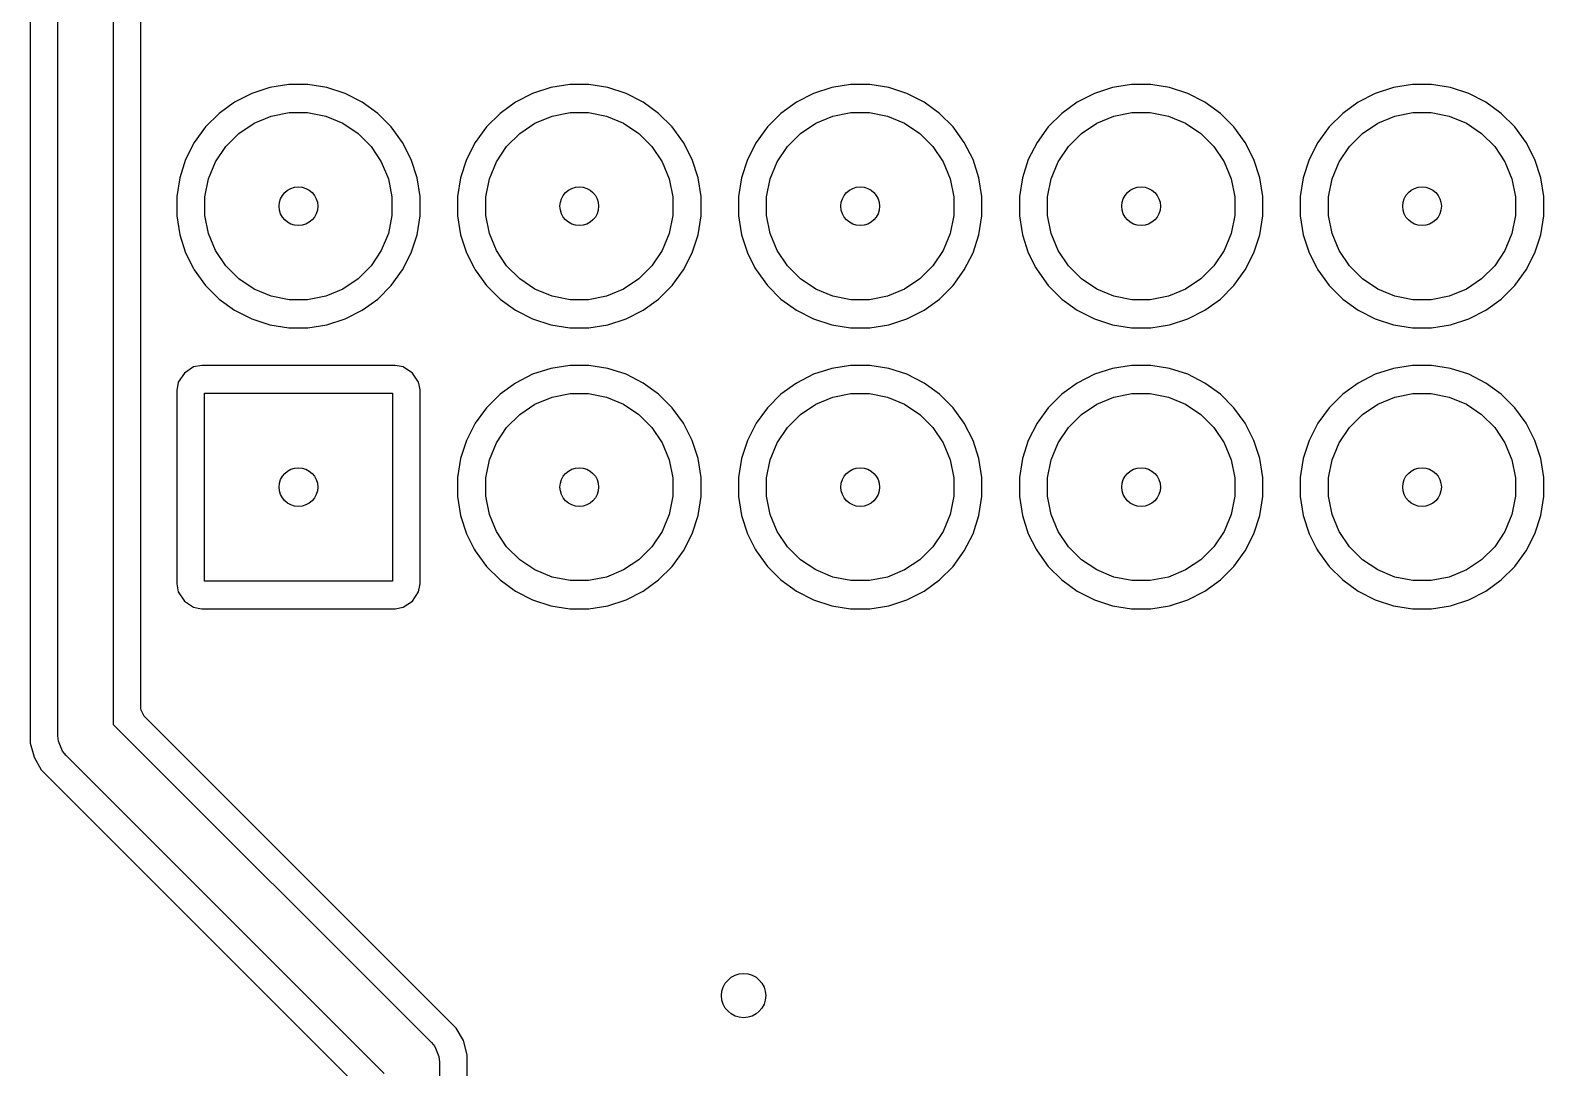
# Model space of a CAD drawing. Extents: x 0 to 130, y -140 to 0.
# Drawn here: x 11.05 to 24.73, y -130.65 to -121.27 of the extents above; entities that cross this region are included whole.
import ezdxf

# ---------------------------------------------------------------- set-up
doc = ezdxf.new("R2010")
doc.units = 0
doc.layers.add('BLACK', color=7, linetype='CONTINUOUS')

msp = doc.modelspace()

# ---------------------------------------------------------------- linework, layer by layer
at = {"layer": 'BLACK', "linetype": 'CONTINUOUS'}
for p, q in [((11.0495, -120.634108), (11.0495, -127.584108)), ((11.3, -127.65), (11.3, -120.7)), ((11.8, -120.803553), (11.8, -127.546446)), ((12.0505, -122.774385), (12.0505, -120.948322)), ((13.216293, -121.787598), (13.051561, -121.841123)), ((13.216297, -121.787597), (13.216293, -121.787598)), ((13.387386, -121.7605), (13.216297, -121.787597)), ((13.387389, -121.7605), (13.387386, -121.7605)), ((13.560611, -121.7605), (13.387389, -121.7605)), ((13.560614, -121.7605), (13.560611, -121.7605)), ((13.731702, -121.787597), (13.560614, -121.7605)), ((13.731706, -121.787598), (13.731702, -121.787597)), ((13.896438, -121.841123), (13.731706, -121.787598)), ((15.756293, -121.787598), (15.591561, -121.841123)), ((15.756297, -121.787597), (15.756293, -121.787598)), ((15.927386, -121.7605), (15.756297, -121.787597)), ((15.927389, -121.7605), (15.927386, -121.7605)), ((16.100611, -121.7605), (15.927389, -121.7605)), ((16.100614, -121.7605), (16.100611, -121.7605)), ((16.271702, -121.787597), (16.100614, -121.7605)), ((16.271706, -121.787598), (16.271702, -121.787597)), ((16.436438, -121.841123), (16.271706, -121.787598)), ((18.296293, -121.787598), (18.131561, -121.841123)), ((18.296297, -121.787597), (18.296293, -121.787598)), ((18.467386, -121.7605), (18.296297, -121.787597)), ((18.467389, -121.7605), (18.467386, -121.7605)), ((18.640611, -121.7605), (18.467389, -121.7605)), ((18.640614, -121.7605), (18.640611, -121.7605)), ((18.811702, -121.787597), (18.640614, -121.7605)), ((18.811706, -121.787598), (18.811702, -121.787597)), ((18.976438, -121.841123), (18.811706, -121.787598)), ((20.836293, -121.787598), (20.671561, -121.841123)), ((20.836297, -121.787597), (20.836293, -121.787598)), ((21.007386, -121.7605), (20.836297, -121.787597)), ((21.007389, -121.7605), (21.007386, -121.7605)), ((21.180611, -121.7605), (21.007389, -121.7605)), ((21.180614, -121.7605), (21.180611, -121.7605)), ((21.351702, -121.787597), (21.180614, -121.7605)), ((21.351706, -121.787598), (21.351702, -121.787597)), ((21.516438, -121.841123), (21.351706, -121.787598)), ((23.376293, -121.787598), (23.211561, -121.841123)), ((23.376297, -121.787597), (23.376293, -121.787598)), ((23.547386, -121.7605), (23.376297, -121.787597)), ((23.547389, -121.7605), (23.547386, -121.7605)), ((23.720611, -121.7605), (23.547389, -121.7605)), ((23.720614, -121.7605), (23.720611, -121.7605)), ((23.891702, -121.787597), (23.720614, -121.7605)), ((23.891706, -121.787598), (23.891702, -121.787597)), ((24.056438, -121.841123), (23.891706, -121.787598)), ((12.897214, -121.919766), (12.757073, -122.021585)), ((13.051558, -121.841125), (12.897214, -121.919766)), ((13.051561, -121.841123), (13.051558, -121.841125)), ((13.896441, -121.841125), (13.896438, -121.841123)), ((14.050785, -121.919766), (13.896441, -121.841125)), ((14.050787, -121.919767), (14.050785, -121.919766)), ((14.050788, -121.919768), (14.050787, -121.919767)), ((14.190928, -122.021586), (14.050788, -121.919768)), ((15.437214, -121.919766), (15.297073, -122.021585)), ((15.591558, -121.841125), (15.437214, -121.919766)), ((15.591561, -121.841123), (15.591558, -121.841125)), ((16.436441, -121.841125), (16.436438, -121.841123)), ((16.590785, -121.919766), (16.436441, -121.841125)), ((16.590787, -121.919767), (16.590785, -121.919766)), ((16.590788, -121.919768), (16.590787, -121.919767)), ((16.730928, -122.021586), (16.590788, -121.919768)), ((17.977214, -121.919766), (17.837073, -122.021585)), ((18.131558, -121.841125), (17.977214, -121.919766)), ((18.131561, -121.841123), (18.131558, -121.841125)), ((18.976441, -121.841125), (18.976438, -121.841123)), ((19.130785, -121.919766), (18.976441, -121.841125)), ((19.130787, -121.919767), (19.130785, -121.919766)), ((19.130788, -121.919768), (19.130787, -121.919767)), ((19.270928, -122.021586), (19.130788, -121.919768)), ((20.517214, -121.919766), (20.377073, -122.021585)), ((20.671558, -121.841125), (20.517214, -121.919766)), ((20.671561, -121.841123), (20.671558, -121.841125)), ((21.516441, -121.841125), (21.516438, -121.841123)), ((21.670785, -121.919766), (21.516441, -121.841125)), ((21.670787, -121.919767), (21.670785, -121.919766)), ((21.670788, -121.919768), (21.670787, -121.919767)), ((21.810928, -122.021586), (21.670788, -121.919768)), ((23.057214, -121.919766), (22.917073, -122.021585)), ((23.211558, -121.841125), (23.057214, -121.919766)), ((23.211561, -121.841123), (23.211558, -121.841125)), ((24.056441, -121.841125), (24.056438, -121.841123)), ((24.210785, -121.919766), (24.056441, -121.841125)), ((24.210787, -121.919767), (24.210785, -121.919766)), ((24.210788, -121.919768), (24.210787, -121.919767)), ((24.350928, -122.021586), (24.210788, -121.919768)), ((12.757073, -122.021585), (12.634585, -122.144073)), ((13.073313, -122.111367), (13.227258, -122.047601)), ((13.227258, -122.047601), (13.390685, -122.015093)), ((13.390685, -122.015093), (13.557315, -122.015093)), ((13.557315, -122.015093), (13.720742, -122.047601)), ((13.720742, -122.047601), (13.874687, -122.111367)), ((14.313414, -122.144072), (14.190928, -122.021586)), ((15.297073, -122.021585), (15.174585, -122.144073)), ((15.613313, -122.111367), (15.767258, -122.047601)), ((15.767258, -122.047601), (15.930685, -122.015093)), ((15.930685, -122.015093), (16.097315, -122.015093)), ((16.097315, -122.015093), (16.260742, -122.047601)), ((16.260742, -122.047601), (16.414687, -122.111367)), ((16.853414, -122.144072), (16.730928, -122.021586)), ((17.837073, -122.021585), (17.714585, -122.144073)), ((18.153313, -122.111367), (18.307258, -122.047601)), ((18.307258, -122.047601), (18.470685, -122.015093)), ((18.470685, -122.015093), (18.637315, -122.015093)), ((18.637315, -122.015093), (18.800742, -122.047601)), ((18.800742, -122.047601), (18.954687, -122.111367)), ((19.393414, -122.144072), (19.270928, -122.021586)), ((20.377073, -122.021585), (20.254585, -122.144073)), ((20.693313, -122.111367), (20.847258, -122.047601)), ((20.847258, -122.047601), (21.010685, -122.015093)), ((21.010685, -122.015093), (21.177315, -122.015093)), ((21.177315, -122.015093), (21.340742, -122.047601)), ((21.340742, -122.047601), (21.494687, -122.111367)), ((21.933414, -122.144072), (21.810928, -122.021586)), ((22.917073, -122.021585), (22.794585, -122.144073)), ((23.233313, -122.111367), (23.387258, -122.047601)), ((23.387258, -122.047601), (23.550685, -122.015093)), ((23.550685, -122.015093), (23.717315, -122.015093)), ((23.717315, -122.015093), (23.880742, -122.047601)), ((23.880742, -122.047601), (24.034687, -122.111367)), ((24.473414, -122.144072), (24.350928, -122.021586)), ((12.634585, -122.144073), (12.532766, -122.284214)), ((12.816941, -122.321766), (12.934766, -122.203941)), ((12.934766, -122.203941), (13.073313, -122.111367)), ((13.874687, -122.111367), (14.013234, -122.203941)), ((14.013234, -122.203941), (14.131059, -122.321766)), ((14.415232, -122.284212), (14.313414, -122.144072)), ((15.174585, -122.144073), (15.072766, -122.284214)), ((15.356941, -122.321766), (15.474766, -122.203941)), ((15.474766, -122.203941), (15.613313, -122.111367)), ((16.414687, -122.111367), (16.553234, -122.203941)), ((16.553234, -122.203941), (16.671059, -122.321766)), ((16.955232, -122.284212), (16.853414, -122.144072)), ((17.714585, -122.144073), (17.612766, -122.284214)), ((17.896941, -122.321766), (18.014766, -122.203941)), ((18.014766, -122.203941), (18.153313, -122.111367)), ((18.954687, -122.111367), (19.093234, -122.203941)), ((19.093234, -122.203941), (19.211059, -122.321766)), ((19.495232, -122.284212), (19.393414, -122.144072)), ((20.254585, -122.144073), (20.152766, -122.284214)), ((20.436941, -122.321766), (20.554766, -122.203941)), ((20.554766, -122.203941), (20.693313, -122.111367)), ((21.494687, -122.111367), (21.633234, -122.203941)), ((21.633234, -122.203941), (21.751059, -122.321766)), ((22.035232, -122.284212), (21.933414, -122.144072)), ((22.794585, -122.144073), (22.692766, -122.284214)), ((22.976941, -122.321766), (23.094766, -122.203941)), ((23.094766, -122.203941), (23.233313, -122.111367)), ((24.034687, -122.111367), (24.173234, -122.203941)), ((24.173234, -122.203941), (24.291059, -122.321766)), ((24.575232, -122.284212), (24.473414, -122.144072)), ((12.532766, -122.284214), (12.454125, -122.438558)), ((12.724367, -122.460313), (12.816941, -122.321766)), ((14.131059, -122.321766), (14.223633, -122.460313)), ((14.493873, -122.438555), (14.415232, -122.284212)), ((15.072766, -122.284214), (14.994125, -122.438558)), ((15.264367, -122.460313), (15.356941, -122.321766)), ((16.671059, -122.321766), (16.763633, -122.460313)), ((17.033873, -122.438555), (16.955232, -122.284212)), ((17.612766, -122.284214), (17.534125, -122.438558)), ((17.804367, -122.460313), (17.896941, -122.321766)), ((19.211059, -122.321766), (19.303633, -122.460313)), ((19.573873, -122.438555), (19.495232, -122.284212)), ((20.152766, -122.284214), (20.074125, -122.438558)), ((20.344367, -122.460313), (20.436941, -122.321766)), ((21.751059, -122.321766), (21.843633, -122.460313)), ((22.113873, -122.438555), (22.035232, -122.284212)), ((22.692766, -122.284214), (22.614125, -122.438558)), ((22.884367, -122.460313), (22.976941, -122.321766)), ((24.291059, -122.321766), (24.383633, -122.460313)), ((24.653873, -122.438555), (24.575232, -122.284212)), ((12.454123, -122.438561), (12.400598, -122.603293)), ((12.454125, -122.438558), (12.454123, -122.438561)), ((12.660601, -122.614258), (12.724367, -122.460313)), ((14.223633, -122.460313), (14.287399, -122.614258)), ((14.493873, -122.438557), (14.493873, -122.438555)), ((14.493874, -122.438558), (14.493873, -122.438557)), ((14.493876, -122.438561), (14.493874, -122.438558)), ((14.547401, -122.603293), (14.493876, -122.438561)), ((14.994123, -122.438561), (14.940598, -122.603293)), ((14.994125, -122.438558), (14.994123, -122.438561)), ((15.200601, -122.614258), (15.264367, -122.460313)), ((16.763633, -122.460313), (16.827399, -122.614258)), ((17.033873, -122.438557), (17.033873, -122.438555)), ((17.033874, -122.438558), (17.033873, -122.438557)), ((17.033876, -122.438561), (17.033874, -122.438558)), ((17.087401, -122.603293), (17.033876, -122.438561)), ((17.534123, -122.438561), (17.480598, -122.603293)), ((17.534125, -122.438558), (17.534123, -122.438561)), ((17.740601, -122.614258), (17.804367, -122.460313)), ((19.303633, -122.460313), (19.367399, -122.614258)), ((19.573873, -122.438557), (19.573873, -122.438555)), ((19.573874, -122.438558), (19.573873, -122.438557)), ((19.573876, -122.438561), (19.573874, -122.438558)), ((19.627401, -122.603293), (19.573876, -122.438561)), ((20.074123, -122.438561), (20.020598, -122.603293)), ((20.074125, -122.438558), (20.074123, -122.438561)), ((20.280601, -122.614258), (20.344367, -122.460313)), ((21.843633, -122.460313), (21.907399, -122.614258)), ((22.113873, -122.438557), (22.113873, -122.438555)), ((22.113874, -122.438558), (22.113873, -122.438557)), ((22.113876, -122.438561), (22.113874, -122.438558)), ((22.167401, -122.603293), (22.113876, -122.438561)), ((22.614123, -122.438561), (22.560598, -122.603293)), ((22.614125, -122.438558), (22.614123, -122.438561)), ((22.820601, -122.614258), (22.884367, -122.460313)), ((24.383633, -122.460313), (24.447399, -122.614258)), ((24.653873, -122.438557), (24.653873, -122.438555)), ((24.653874, -122.438558), (24.653873, -122.438557)), ((24.653876, -122.438561), (24.653874, -122.438558)), ((24.707401, -122.603293), (24.653876, -122.438561)), ((12.400597, -122.603297), (12.3735, -122.774385)), ((12.400598, -122.603293), (12.400597, -122.603297)), ((12.628093, -122.777685), (12.660601, -122.614258)), ((14.287399, -122.614258), (14.319907, -122.777685)), ((14.547402, -122.603297), (14.547401, -122.603293)), ((14.5745, -122.774385), (14.547402, -122.603297)), ((14.940597, -122.603297), (14.9135, -122.774385)), ((14.940598, -122.603293), (14.940597, -122.603297)), ((15.168093, -122.777685), (15.200601, -122.614258)), ((16.827399, -122.614258), (16.859907, -122.777685)), ((17.087402, -122.603297), (17.087401, -122.603293)), ((17.1145, -122.774385), (17.087402, -122.603297)), ((17.480597, -122.603297), (17.4535, -122.774385)), ((17.480598, -122.603293), (17.480597, -122.603297)), ((17.708093, -122.777685), (17.740601, -122.614258)), ((19.367399, -122.614258), (19.399907, -122.777685)), ((19.627402, -122.603297), (19.627401, -122.603293)), ((19.6545, -122.774385), (19.627402, -122.603297)), ((20.020597, -122.603297), (19.9935, -122.774385)), ((20.020598, -122.603293), (20.020597, -122.603297)), ((20.248093, -122.777685), (20.280601, -122.614258)), ((21.907399, -122.614258), (21.939907, -122.777685)), ((22.167402, -122.603297), (22.167401, -122.603293)), ((22.1945, -122.774385), (22.167402, -122.603297)), ((22.560597, -122.603297), (22.5335, -122.774385)), ((22.560598, -122.603293), (22.560597, -122.603297)), ((22.788093, -122.777685), (22.820601, -122.614258)), ((24.447399, -122.614258), (24.479907, -122.777685)), ((24.707402, -122.603297), (24.707401, -122.603293)), ((24.7345, -122.774385), (24.707402, -122.603297)), ((12.0505, -124.526327), (12.0505, -122.774385)), ((12.3735, -122.774385), (12.3735, -122.947614)), ((12.628093, -122.944315), (12.628093, -122.777685)), ((14.319907, -122.777685), (14.319907, -122.944315)), ((14.5745, -122.947614), (14.5745, -122.774385)), ((14.9135, -122.774385), (14.9135, -122.947614)), ((15.168093, -122.944315), (15.168093, -122.777685)), ((16.859907, -122.777685), (16.859907, -122.944315)), ((17.1145, -122.947614), (17.1145, -122.774385)), ((17.4535, -122.774385), (17.4535, -122.947614)), ((17.708093, -122.944315), (17.708093, -122.777685)), ((19.399907, -122.777685), (19.399907, -122.944315)), ((19.6545, -122.947614), (19.6545, -122.774385)), ((19.9935, -122.774385), (19.9935, -122.947614)), ((20.248093, -122.944315), (20.248093, -122.777685)), ((21.939907, -122.777685), (21.939907, -122.944315)), ((22.1945, -122.947614), (22.1945, -122.774385)), ((22.5335, -122.774385), (22.5335, -122.947614)), ((22.788093, -122.944315), (22.788093, -122.777685)), ((24.479907, -122.777685), (24.479907, -122.944315)), ((24.7345, -122.947614), (24.7345, -122.774385)), ((12.3735, -122.947614), (12.400597, -123.118702)), ((12.660601, -123.107742), (12.628093, -122.944315)), ((14.319907, -122.944315), (14.287399, -123.107742)), ((14.547402, -123.118702), (14.5745, -122.947614)), ((14.9135, -122.947614), (14.940597, -123.118702)), ((15.200601, -123.107742), (15.168093, -122.944315)), ((16.859907, -122.944315), (16.827399, -123.107742)), ((17.087402, -123.118702), (17.1145, -122.947614)), ((17.4535, -122.947614), (17.480597, -123.118702)), ((17.740601, -123.107742), (17.708093, -122.944315)), ((19.399907, -122.944315), (19.367399, -123.107742)), ((19.627402, -123.118702), (19.6545, -122.947614)), ((19.9935, -122.947614), (20.020597, -123.118702)), ((20.280601, -123.107742), (20.248093, -122.944315)), ((21.939907, -122.944315), (21.907399, -123.107742)), ((22.167402, -123.118702), (22.1945, -122.947614)), ((22.5335, -122.947614), (22.560597, -123.118702)), ((22.820601, -123.107742), (22.788093, -122.944315)), ((24.479907, -122.944315), (24.447399, -123.107742)), ((24.707402, -123.118702), (24.7345, -122.947614)), ((12.400597, -123.118702), (12.400598, -123.118706)), ((12.400598, -123.118706), (12.454123, -123.283438)), ((12.724367, -123.261687), (12.660601, -123.107742)), ((14.287399, -123.107742), (14.223633, -123.261687)), ((14.493876, -123.283438), (14.547401, -123.118706)), ((14.547401, -123.118706), (14.547402, -123.118702)), ((14.940597, -123.118702), (14.940598, -123.118706)), ((14.940598, -123.118706), (14.994123, -123.283438)), ((15.264367, -123.261687), (15.200601, -123.107742)), ((16.827399, -123.107742), (16.763633, -123.261687)), ((17.033876, -123.283438), (17.087401, -123.118706)), ((17.087401, -123.118706), (17.087402, -123.118702)), ((17.480597, -123.118702), (17.480598, -123.118706)), ((17.480598, -123.118706), (17.534123, -123.283438)), ((17.804367, -123.261687), (17.740601, -123.107742)), ((19.367399, -123.107742), (19.303633, -123.261687)), ((19.573876, -123.283438), (19.627401, -123.118706)), ((19.627401, -123.118706), (19.627402, -123.118702)), ((20.020597, -123.118702), (20.020598, -123.118706)), ((20.020598, -123.118706), (20.074123, -123.283438)), ((20.344367, -123.261687), (20.280601, -123.107742)), ((21.907399, -123.107742), (21.843633, -123.261687)), ((22.113876, -123.283438), (22.167401, -123.118706)), ((22.167401, -123.118706), (22.167402, -123.118702)), ((22.560597, -123.118702), (22.560598, -123.118706)), ((22.560598, -123.118706), (22.614123, -123.283438)), ((22.884367, -123.261687), (22.820601, -123.107742)), ((24.447399, -123.107742), (24.383633, -123.261687)), ((24.653876, -123.283438), (24.707401, -123.118706)), ((24.707401, -123.118706), (24.707402, -123.118702)), ((12.454123, -123.283438), (12.454125, -123.283441)), ((12.454125, -123.283441), (12.522457, -123.417553)), ((12.816941, -123.400234), (12.724367, -123.261687)), ((14.223633, -123.261687), (14.131059, -123.400234)), ((14.415232, -123.437788), (14.493873, -123.283445)), ((14.493873, -123.283445), (14.493874, -123.28344)), ((14.493874, -123.28344), (14.493876, -123.283438)), ((14.994123, -123.283438), (14.994125, -123.283441)), ((14.994125, -123.283441), (15.062457, -123.417553)), ((15.356941, -123.400234), (15.264367, -123.261687)), ((16.763633, -123.261687), (16.671059, -123.400234)), ((16.955232, -123.437788), (17.033873, -123.283445)), ((17.033873, -123.283445), (17.033874, -123.28344)), ((17.033874, -123.28344), (17.033876, -123.283438)), ((17.534123, -123.283438), (17.534125, -123.283441)), ((17.534125, -123.283441), (17.602457, -123.417553)), ((17.896941, -123.400234), (17.804367, -123.261687)), ((19.303633, -123.261687), (19.211059, -123.400234)), ((19.495232, -123.437788), (19.573873, -123.283445)), ((19.573873, -123.283445), (19.573874, -123.28344)), ((19.573874, -123.28344), (19.573876, -123.283438)), ((20.074123, -123.283438), (20.074125, -123.283441)), ((20.074125, -123.283441), (20.142457, -123.417553)), ((20.436941, -123.400234), (20.344367, -123.261687)), ((21.843633, -123.261687), (21.751059, -123.400234)), ((22.035232, -123.437788), (22.113873, -123.283445)), ((22.113873, -123.283445), (22.113874, -123.28344)), ((22.113874, -123.28344), (22.113876, -123.283438)), ((22.614123, -123.283438), (22.614125, -123.283441)), ((22.614125, -123.283441), (22.682457, -123.417553)), ((22.976941, -123.400234), (22.884367, -123.261687)), ((24.383633, -123.261687), (24.291059, -123.400234)), ((24.575232, -123.437788), (24.653873, -123.283445)), ((24.653873, -123.283445), (24.653874, -123.28344)), ((24.653874, -123.28344), (24.653876, -123.283438)), ((12.522457, -123.417553), (12.532768, -123.437788)), ((12.532768, -123.437788), (12.634586, -123.577928)), ((12.934766, -123.518059), (12.816941, -123.400234)), ((14.131059, -123.400234), (14.013234, -123.518059)), ((14.313414, -123.577928), (14.415232, -123.437788)), ((15.062457, -123.417553), (15.072768, -123.437788)), ((15.072768, -123.437788), (15.174586, -123.577928)), ((15.474766, -123.518059), (15.356941, -123.400234)), ((16.671059, -123.400234), (16.553234, -123.518059)), ((16.853414, -123.577928), (16.955232, -123.437788)), ((17.602457, -123.417553), (17.612768, -123.437788)), ((17.612768, -123.437788), (17.714586, -123.577928)), ((18.014766, -123.518059), (17.896941, -123.400234)), ((19.211059, -123.400234), (19.093234, -123.518059)), ((19.393414, -123.577928), (19.495232, -123.437788)), ((20.142457, -123.417553), (20.152768, -123.437788)), ((20.152768, -123.437788), (20.254586, -123.577928)), ((20.554766, -123.518059), (20.436941, -123.400234)), ((21.751059, -123.400234), (21.633234, -123.518059)), ((21.933414, -123.577928), (22.035232, -123.437788)), ((22.682457, -123.417553), (22.692768, -123.437788)), ((22.692768, -123.437788), (22.794586, -123.577928)), ((23.094766, -123.518059), (22.976941, -123.400234)), ((24.291059, -123.400234), (24.173234, -123.518059)), ((24.473414, -123.577928), (24.575232, -123.437788)), ((13.073313, -123.610633), (12.934766, -123.518059)), ((14.013234, -123.518059), (13.874687, -123.610633)), ((15.613313, -123.610633), (15.474766, -123.518059)), ((16.553234, -123.518059), (16.414687, -123.610633)), ((18.153313, -123.610633), (18.014766, -123.518059)), ((19.093234, -123.518059), (18.954687, -123.610633)), ((20.693313, -123.610633), (20.554766, -123.518059)), ((21.633234, -123.518059), (21.494687, -123.610633)), ((23.233313, -123.610633), (23.094766, -123.518059)), ((24.173234, -123.518059), (24.034687, -123.610633)), ((12.634586, -123.577928), (12.757072, -123.700414)), ((12.757072, -123.700414), (12.897212, -123.802232)), ((13.227258, -123.674399), (13.073313, -123.610633)), ((13.390685, -123.706907), (13.227258, -123.674399)), ((13.557315, -123.706907), (13.390685, -123.706907)), ((13.720742, -123.674399), (13.557315, -123.706907)), ((13.874687, -123.610633), (13.720742, -123.674399)), ((14.050788, -123.802232), (14.190928, -123.700414)), ((14.190928, -123.700414), (14.313414, -123.577928)), ((15.174586, -123.577928), (15.297072, -123.700414)), ((15.297072, -123.700414), (15.437212, -123.802232)), ((15.767258, -123.674399), (15.613313, -123.610633)), ((15.930685, -123.706907), (15.767258, -123.674399)), ((16.097315, -123.706907), (15.930685, -123.706907)), ((16.260742, -123.674399), (16.097315, -123.706907)), ((16.414687, -123.610633), (16.260742, -123.674399)), ((16.590788, -123.802232), (16.730928, -123.700414)), ((16.730928, -123.700414), (16.853414, -123.577928)), ((17.714586, -123.577928), (17.837072, -123.700414)), ((17.837072, -123.700414), (17.977212, -123.802232)), ((18.307258, -123.674399), (18.153313, -123.610633)), ((18.470685, -123.706907), (18.307258, -123.674399)), ((18.637315, -123.706907), (18.470685, -123.706907)), ((18.800742, -123.674399), (18.637315, -123.706907)), ((18.954687, -123.610633), (18.800742, -123.674399)), ((19.130788, -123.802232), (19.270928, -123.700414)), ((19.270928, -123.700414), (19.393414, -123.577928)), ((20.254586, -123.577928), (20.377072, -123.700414)), ((20.377072, -123.700414), (20.517212, -123.802232)), ((20.847258, -123.674399), (20.693313, -123.610633)), ((21.010685, -123.706907), (20.847258, -123.674399)), ((21.177315, -123.706907), (21.010685, -123.706907)), ((21.340742, -123.674399), (21.177315, -123.706907)), ((21.494687, -123.610633), (21.340742, -123.674399)), ((21.670788, -123.802232), (21.810928, -123.700414)), ((21.810928, -123.700414), (21.933414, -123.577928)), ((22.794586, -123.577928), (22.917072, -123.700414)), ((22.917072, -123.700414), (23.057212, -123.802232)), ((23.387258, -123.674399), (23.233313, -123.610633)), ((23.550685, -123.706907), (23.387258, -123.674399)), ((23.717315, -123.706907), (23.550685, -123.706907)), ((23.880742, -123.674399), (23.717315, -123.706907)), ((24.034687, -123.610633), (23.880742, -123.674399)), ((24.210788, -123.802232), (24.350928, -123.700414)), ((24.350928, -123.700414), (24.473414, -123.577928)), ((12.897212, -123.802232), (13.051555, -123.880873)), ((13.896445, -123.880873), (14.050788, -123.802232)), ((15.437212, -123.802232), (15.591555, -123.880873)), ((16.436445, -123.880873), (16.590788, -123.802232)), ((17.977212, -123.802232), (18.131555, -123.880873)), ((18.976445, -123.880873), (19.130788, -123.802232)), ((20.517212, -123.802232), (20.671555, -123.880873)), ((21.516445, -123.880873), (21.670788, -123.802232)), ((23.057212, -123.802232), (23.211555, -123.880873)), ((24.056445, -123.880873), (24.210788, -123.802232)), ((13.051555, -123.880873), (13.051557, -123.880873)), ((13.051557, -123.880873), (13.051558, -123.880874)), ((13.051558, -123.880874), (13.051561, -123.880876)), ((13.051561, -123.880876), (13.216293, -123.934401)), ((13.216293, -123.934401), (13.216297, -123.934402)), ((13.216297, -123.934402), (13.387386, -123.9615)), ((13.387386, -123.9615), (13.387389, -123.9615)), ((13.387389, -123.9615), (13.560614, -123.9615)), ((13.560614, -123.9615), (13.731702, -123.934402)), ((13.731702, -123.934402), (13.731706, -123.934401)), ((13.731706, -123.934401), (13.896438, -123.880876)), ((13.896438, -123.880876), (13.89644, -123.880874)), ((13.89644, -123.880874), (13.896445, -123.880873)), ((15.591555, -123.880873), (15.591557, -123.880873)), ((15.591557, -123.880873), (15.591558, -123.880874)), ((15.591558, -123.880874), (15.591561, -123.880876)), ((15.591561, -123.880876), (15.756293, -123.934401)), ((15.756293, -123.934401), (15.756297, -123.934402)), ((15.756297, -123.934402), (15.927386, -123.9615)), ((15.927386, -123.9615), (15.927389, -123.9615)), ((15.927389, -123.9615), (16.100614, -123.9615)), ((16.100614, -123.9615), (16.271702, -123.934402)), ((16.271702, -123.934402), (16.271706, -123.934401)), ((16.271706, -123.934401), (16.436438, -123.880876)), ((16.436438, -123.880876), (16.43644, -123.880874)), ((16.43644, -123.880874), (16.436445, -123.880873)), ((18.131555, -123.880873), (18.131557, -123.880873)), ((18.131557, -123.880873), (18.131558, -123.880874)), ((18.131558, -123.880874), (18.131561, -123.880876)), ((18.131561, -123.880876), (18.296293, -123.934401)), ((18.296293, -123.934401), (18.296297, -123.934402)), ((18.296297, -123.934402), (18.467386, -123.9615)), ((18.467386, -123.9615), (18.467389, -123.9615)), ((18.467389, -123.9615), (18.640614, -123.9615)), ((18.640614, -123.9615), (18.811702, -123.934402)), ((18.811702, -123.934402), (18.811706, -123.934401)), ((18.811706, -123.934401), (18.976438, -123.880876)), ((18.976438, -123.880876), (18.97644, -123.880874)), ((18.97644, -123.880874), (18.976445, -123.880873)), ((20.671555, -123.880873), (20.671557, -123.880873)), ((20.671557, -123.880873), (20.671558, -123.880874)), ((20.671558, -123.880874), (20.671561, -123.880876)), ((20.671561, -123.880876), (20.836293, -123.934401)), ((20.836293, -123.934401), (20.836297, -123.934402)), ((20.836297, -123.934402), (21.007386, -123.9615)), ((21.007386, -123.9615), (21.007389, -123.9615)), ((21.007389, -123.9615), (21.180614, -123.9615)), ((21.180614, -123.9615), (21.351702, -123.934402)), ((21.351702, -123.934402), (21.351706, -123.934401)), ((21.351706, -123.934401), (21.516438, -123.880876)), ((21.516438, -123.880876), (21.51644, -123.880874)), ((21.51644, -123.880874), (21.516445, -123.880873)), ((23.211555, -123.880873), (23.211557, -123.880873)), ((23.211557, -123.880873), (23.211558, -123.880874)), ((23.211558, -123.880874), (23.211561, -123.880876)), ((23.211561, -123.880876), (23.376293, -123.934401)), ((23.376293, -123.934401), (23.376297, -123.934402)), ((23.376297, -123.934402), (23.547386, -123.9615)), ((23.547386, -123.9615), (23.547389, -123.9615)), ((23.547389, -123.9615), (23.720614, -123.9615)), ((23.720614, -123.9615), (23.891702, -123.934402)), ((23.891702, -123.934402), (23.891706, -123.934401)), ((23.891706, -123.934401), (24.056438, -123.880876)), ((24.056438, -123.880876), (24.05644, -123.880874)), ((24.05644, -123.880874), (24.056445, -123.880873)), ((12.443397, -124.3704), (12.388035, -124.453257)), ((12.4434, -124.370397), (12.443397, -124.3704)), ((12.526257, -124.315035), (12.4434, -124.370397)), ((12.526263, -124.315033), (12.526257, -124.315035)), ((12.599315, -124.300501), (12.526263, -124.315033)), ((12.599325, -124.3005), (12.599315, -124.300501)), ((12.599326, -124.3005), (12.599325, -124.3005)), ((14.348674, -124.3005), (12.599326, -124.3005)), ((14.348684, -124.300501), (14.348674, -124.3005)), ((14.421736, -124.315033), (14.348684, -124.300501)), ((14.421737, -124.315033), (14.421736, -124.315033)), ((14.42174, -124.315034), (14.421737, -124.315033)), ((14.421742, -124.315035), (14.42174, -124.315034)), ((14.504599, -124.370397), (14.421742, -124.315035)), ((14.504602, -124.3704), (14.504599, -124.370397)), ((14.511768, -124.381125), (14.504602, -124.3704)), ((14.559966, -124.45326), (14.511768, -124.381125)), ((15.591558, -124.381125), (15.437214, -124.459766)), ((15.591561, -124.381123), (15.591558, -124.381125)), ((15.756293, -124.327598), (15.591561, -124.381123)), ((15.756297, -124.327597), (15.756293, -124.327598)), ((15.927386, -124.3005), (15.756297, -124.327597)), ((15.927389, -124.3005), (15.927386, -124.3005)), ((16.100611, -124.3005), (15.927389, -124.3005)), ((16.100614, -124.3005), (16.100611, -124.3005)), ((16.271702, -124.327597), (16.100614, -124.3005)), ((16.271706, -124.327598), (16.271702, -124.327597)), ((16.436438, -124.381123), (16.271706, -124.327598)), ((16.436441, -124.381125), (16.436438, -124.381123)), ((16.590785, -124.459766), (16.436441, -124.381125)), ((18.131558, -124.381125), (17.977214, -124.459766)), ((18.131561, -124.381123), (18.131558, -124.381125)), ((18.296293, -124.327598), (18.131561, -124.381123)), ((18.296297, -124.327597), (18.296293, -124.327598)), ((18.467386, -124.3005), (18.296297, -124.327597)), ((18.467389, -124.3005), (18.467386, -124.3005)), ((18.640611, -124.3005), (18.467389, -124.3005)), ((18.640614, -124.3005), (18.640611, -124.3005)), ((18.811702, -124.327597), (18.640614, -124.3005)), ((18.811706, -124.327598), (18.811702, -124.327597)), ((18.976438, -124.381123), (18.811706, -124.327598)), ((18.976441, -124.381125), (18.976438, -124.381123)), ((19.130785, -124.459766), (18.976441, -124.381125)), ((20.671558, -124.381125), (20.517214, -124.459766)), ((20.671561, -124.381123), (20.671558, -124.381125)), ((20.836293, -124.327598), (20.671561, -124.381123)), ((20.836297, -124.327597), (20.836293, -124.327598)), ((21.007386, -124.3005), (20.836297, -124.327597)), ((21.007389, -124.3005), (21.007386, -124.3005)), ((21.180611, -124.3005), (21.007389, -124.3005)), ((21.180614, -124.3005), (21.180611, -124.3005)), ((21.351702, -124.327597), (21.180614, -124.3005)), ((21.351706, -124.327598), (21.351702, -124.327597)), ((21.516438, -124.381123), (21.351706, -124.327598)), ((21.516441, -124.381125), (21.516438, -124.381123)), ((21.670785, -124.459766), (21.516441, -124.381125)), ((23.211558, -124.381125), (23.057214, -124.459766)), ((23.211561, -124.381123), (23.211558, -124.381125)), ((23.376293, -124.327598), (23.211561, -124.381123)), ((23.376297, -124.327597), (23.376293, -124.327598)), ((23.547386, -124.3005), (23.376297, -124.327597)), ((23.547389, -124.3005), (23.547386, -124.3005)), ((23.720611, -124.3005), (23.547389, -124.3005)), ((23.720614, -124.3005), (23.720611, -124.3005)), ((23.891702, -124.327597), (23.720614, -124.3005)), ((23.891706, -124.327598), (23.891702, -124.327597)), ((24.056438, -124.381123), (23.891706, -124.327598)), ((24.056441, -124.381125), (24.056438, -124.381123)), ((24.210785, -124.459766), (24.056441, -124.381125)), ((12.0505, -127.401678), (12.0505, -124.526327)), ((12.373501, -124.526315), (12.3735, -124.526327)), ((12.3735, -124.526327), (12.3735, -126.275672)), ((12.388033, -124.453263), (12.373501, -124.526315)), ((12.388035, -124.453257), (12.388033, -124.453263)), ((14.564689, -124.477006), (14.559966, -124.45326)), ((14.573719, -124.522402), (14.564689, -124.477006)), ((14.5745, -124.526326), (14.573719, -124.522402)), ((14.5745, -125.314385), (14.5745, -124.526326)), ((15.437214, -124.459766), (15.297073, -124.561585)), ((16.590787, -124.459767), (16.590785, -124.459766)), ((16.590788, -124.459768), (16.590787, -124.459767)), ((16.730928, -124.561586), (16.590788, -124.459768)), ((17.977214, -124.459766), (17.837073, -124.561585)), ((19.130787, -124.459767), (19.130785, -124.459766)), ((19.130788, -124.459768), (19.130787, -124.459767)), ((19.270928, -124.561586), (19.130788, -124.459768)), ((20.517214, -124.459766), (20.377073, -124.561585)), ((21.670787, -124.459767), (21.670785, -124.459766)), ((21.670788, -124.459768), (21.670787, -124.459767)), ((21.810928, -124.561586), (21.670788, -124.459768)), ((23.057214, -124.459766), (22.917073, -124.561585)), ((24.210787, -124.459767), (24.210785, -124.459766)), ((24.210788, -124.459768), (24.210787, -124.459767)), ((24.350928, -124.561586), (24.210788, -124.459768)), ((12.624, -126.251), (12.624, -124.551)), ((12.624, -124.551), (14.324, -124.551)), ((14.324, -124.551), (14.324, -126.251)), ((15.297073, -124.561585), (15.174585, -124.684073)), ((15.474766, -124.743941), (15.613313, -124.651367)), ((15.613313, -124.651367), (15.767258, -124.587601)), ((15.767258, -124.587601), (15.930685, -124.555093)), ((15.930685, -124.555093), (16.097315, -124.555093)), ((16.097315, -124.555093), (16.260742, -124.587601)), ((16.260742, -124.587601), (16.414687, -124.651367)), ((16.414687, -124.651367), (16.553234, -124.743941)), ((16.853414, -124.684072), (16.730928, -124.561586)), ((17.837073, -124.561585), (17.714585, -124.684073)), ((18.014766, -124.743941), (18.153313, -124.651367)), ((18.153313, -124.651367), (18.307258, -124.587601)), ((18.307258, -124.587601), (18.470685, -124.555093)), ((18.470685, -124.555093), (18.637315, -124.555093)), ((18.637315, -124.555093), (18.800742, -124.587601)), ((18.800742, -124.587601), (18.954687, -124.651367)), ((18.954687, -124.651367), (19.093234, -124.743941)), ((19.393414, -124.684072), (19.270928, -124.561586)), ((20.377073, -124.561585), (20.254585, -124.684073)), ((20.554766, -124.743941), (20.693313, -124.651367)), ((20.693313, -124.651367), (20.847258, -124.587601)), ((20.847258, -124.587601), (21.010685, -124.555093)), ((21.010685, -124.555093), (21.177315, -124.555093)), ((21.177315, -124.555093), (21.340742, -124.587601)), ((21.340742, -124.587601), (21.494687, -124.651367)), ((21.494687, -124.651367), (21.633234, -124.743941)), ((21.933414, -124.684072), (21.810928, -124.561586)), ((22.917073, -124.561585), (22.794585, -124.684073)), ((23.094766, -124.743941), (23.233313, -124.651367)), ((23.233313, -124.651367), (23.387258, -124.587601)), ((23.387258, -124.587601), (23.550685, -124.555093)), ((23.550685, -124.555093), (23.717315, -124.555093)), ((23.717315, -124.555093), (23.880742, -124.587601)), ((23.880742, -124.587601), (24.034687, -124.651367)), ((24.034687, -124.651367), (24.173234, -124.743941)), ((24.473414, -124.684072), (24.350928, -124.561586)), ((15.174585, -124.684073), (15.072766, -124.824214)), ((15.356941, -124.861766), (15.474766, -124.743941)), ((16.553234, -124.743941), (16.671059, -124.861766)), ((16.955232, -124.824212), (16.853414, -124.684072)), ((17.714585, -124.684073), (17.612766, -124.824214)), ((17.896941, -124.861766), (18.014766, -124.743941)), ((19.093234, -124.743941), (19.211059, -124.861766)), ((19.495232, -124.824212), (19.393414, -124.684072)), ((20.254585, -124.684073), (20.152766, -124.824214)), ((20.436941, -124.861766), (20.554766, -124.743941)), ((21.633234, -124.743941), (21.751059, -124.861766)), ((22.035232, -124.824212), (21.933414, -124.684072)), ((22.794585, -124.684073), (22.692766, -124.824214)), ((22.976941, -124.861766), (23.094766, -124.743941)), ((24.173234, -124.743941), (24.291059, -124.861766)), ((24.575232, -124.824212), (24.473414, -124.684072)), ((15.072766, -124.824214), (14.994125, -124.978558)), ((15.264367, -125.000313), (15.356941, -124.861766)), ((16.671059, -124.861766), (16.763633, -125.000313)), ((17.033873, -124.978555), (16.955232, -124.824212)), ((17.612766, -124.824214), (17.534125, -124.978558)), ((17.804367, -125.000313), (17.896941, -124.861766)), ((19.211059, -124.861766), (19.303633, -125.000313)), ((19.573873, -124.978555), (19.495232, -124.824212)), ((20.152766, -124.824214), (20.074125, -124.978558)), ((20.344367, -125.000313), (20.436941, -124.861766)), ((21.751059, -124.861766), (21.843633, -125.000313)), ((22.113873, -124.978555), (22.035232, -124.824212)), ((22.692766, -124.824214), (22.614125, -124.978558)), ((22.884367, -125.000313), (22.976941, -124.861766)), ((24.291059, -124.861766), (24.383633, -125.000313)), ((24.653873, -124.978555), (24.575232, -124.824212)), ((14.994123, -124.978561), (14.940598, -125.143293)), ((14.994125, -124.978558), (14.994123, -124.978561)), ((15.200601, -125.154258), (15.264367, -125.000313)), ((16.763633, -125.000313), (16.827399, -125.154258)), ((17.033873, -124.978557), (17.033873, -124.978555)), ((17.033874, -124.978558), (17.033873, -124.978557)), ((17.033876, -124.978561), (17.033874, -124.978558)), ((17.087401, -125.143293), (17.033876, -124.978561)), ((17.534123, -124.978561), (17.480598, -125.143293)), ((17.534125, -124.978558), (17.534123, -124.978561)), ((17.740601, -125.154258), (17.804367, -125.000313)), ((19.303633, -125.000313), (19.367399, -125.154258)), ((19.573873, -124.978557), (19.573873, -124.978555)), ((19.573874, -124.978558), (19.573873, -124.978557)), ((19.573876, -124.978561), (19.573874, -124.978558)), ((19.627401, -125.143293), (19.573876, -124.978561)), ((20.074123, -124.978561), (20.020598, -125.143293)), ((20.074125, -124.978558), (20.074123, -124.978561)), ((20.280601, -125.154258), (20.344367, -125.000313)), ((21.843633, -125.000313), (21.907399, -125.154258)), ((22.113873, -124.978557), (22.113873, -124.978555)), ((22.113874, -124.978558), (22.113873, -124.978557)), ((22.113876, -124.978561), (22.113874, -124.978558)), ((22.167401, -125.143293), (22.113876, -124.978561)), ((22.614123, -124.978561), (22.560598, -125.143293)), ((22.614125, -124.978558), (22.614123, -124.978561)), ((22.820601, -125.154258), (22.884367, -125.000313)), ((24.383633, -125.000313), (24.447399, -125.154258)), ((24.653873, -124.978557), (24.653873, -124.978555)), ((24.653874, -124.978558), (24.653873, -124.978557)), ((24.653876, -124.978561), (24.653874, -124.978558)), ((24.707401, -125.143293), (24.653876, -124.978561)), ((14.940597, -125.143297), (14.9135, -125.314385)), ((14.940598, -125.143293), (14.940597, -125.143297)), ((15.168093, -125.317685), (15.200601, -125.154258)), ((16.827399, -125.154258), (16.859907, -125.317685)), ((17.087402, -125.143297), (17.087401, -125.143293)), ((17.1145, -125.314385), (17.087402, -125.143297)), ((17.480597, -125.143297), (17.4535, -125.314385)), ((17.480598, -125.143293), (17.480597, -125.143297)), ((17.708093, -125.317685), (17.740601, -125.154258)), ((19.367399, -125.154258), (19.399907, -125.317685)), ((19.627402, -125.143297), (19.627401, -125.143293)), ((19.6545, -125.314385), (19.627402, -125.143297)), ((20.020597, -125.143297), (19.9935, -125.314385)), ((20.020598, -125.143293), (20.020597, -125.143297)), ((20.248093, -125.317685), (20.280601, -125.154258)), ((21.907399, -125.154258), (21.939907, -125.317685)), ((22.167402, -125.143297), (22.167401, -125.143293)), ((22.1945, -125.314385), (22.167402, -125.143297)), ((22.560597, -125.143297), (22.5335, -125.314385)), ((22.560598, -125.143293), (22.560597, -125.143297)), ((22.788093, -125.317685), (22.820601, -125.154258)), ((24.447399, -125.154258), (24.479907, -125.317685)), ((24.707402, -125.143297), (24.707401, -125.143293)), ((24.7345, -125.314385), (24.707402, -125.143297)), ((14.5745, -126.275674), (14.5745, -125.314385)), ((14.9135, -125.314385), (14.9135, -125.487614)), ((15.168093, -125.484315), (15.168093, -125.317685)), ((16.859907, -125.317685), (16.859907, -125.484315)), ((17.1145, -125.487614), (17.1145, -125.314385)), ((17.4535, -125.314385), (17.4535, -125.487614)), ((17.708093, -125.484315), (17.708093, -125.317685)), ((19.399907, -125.317685), (19.399907, -125.484315)), ((19.6545, -125.487614), (19.6545, -125.314385)), ((19.9935, -125.314385), (19.9935, -125.487614)), ((20.248093, -125.484315), (20.248093, -125.317685)), ((21.939907, -125.317685), (21.939907, -125.484315)), ((22.1945, -125.487614), (22.1945, -125.314385)), ((22.5335, -125.314385), (22.5335, -125.487614)), ((22.788093, -125.484315), (22.788093, -125.317685)), ((24.479907, -125.317685), (24.479907, -125.484315)), ((24.7345, -125.487614), (24.7345, -125.314385)), ((14.9135, -125.487614), (14.940597, -125.658702)), ((15.200601, -125.647742), (15.168093, -125.484315)), ((16.859907, -125.484315), (16.827399, -125.647742)), ((17.087402, -125.658702), (17.1145, -125.487614)), ((17.4535, -125.487614), (17.480597, -125.658702)), ((17.740601, -125.647742), (17.708093, -125.484315)), ((19.399907, -125.484315), (19.367399, -125.647742)), ((19.627402, -125.658702), (19.6545, -125.487614)), ((19.9935, -125.487614), (20.020597, -125.658702)), ((20.280601, -125.647742), (20.248093, -125.484315)), ((21.939907, -125.484315), (21.907399, -125.647742)), ((22.167402, -125.658702), (22.1945, -125.487614)), ((22.5335, -125.487614), (22.560597, -125.658702)), ((22.820601, -125.647742), (22.788093, -125.484315)), ((24.479907, -125.484315), (24.447399, -125.647742)), ((24.707402, -125.658702), (24.7345, -125.487614)), ((14.940597, -125.658702), (14.940598, -125.658706)), ((14.940598, -125.658706), (14.994123, -125.823438)), ((15.264367, -125.801687), (15.200601, -125.647742)), ((16.827399, -125.647742), (16.763633, -125.801687)), ((17.033876, -125.823438), (17.087401, -125.658706)), ((17.087401, -125.658706), (17.087402, -125.658702)), ((17.480597, -125.658702), (17.480598, -125.658706)), ((17.480598, -125.658706), (17.534123, -125.823438)), ((17.804367, -125.801687), (17.740601, -125.647742)), ((19.367399, -125.647742), (19.303633, -125.801687)), ((19.573876, -125.823438), (19.627401, -125.658706)), ((19.627401, -125.658706), (19.627402, -125.658702)), ((20.020597, -125.658702), (20.020598, -125.658706)), ((20.020598, -125.658706), (20.074123, -125.823438)), ((20.344367, -125.801687), (20.280601, -125.647742)), ((21.907399, -125.647742), (21.843633, -125.801687)), ((22.113876, -125.823438), (22.167401, -125.658706)), ((22.167401, -125.658706), (22.167402, -125.658702)), ((22.560597, -125.658702), (22.560598, -125.658706)), ((22.560598, -125.658706), (22.614123, -125.823438)), ((22.884367, -125.801687), (22.820601, -125.647742)), ((24.447399, -125.647742), (24.383633, -125.801687)), ((24.653876, -125.823438), (24.707401, -125.658706)), ((24.707401, -125.658706), (24.707402, -125.658702)), ((14.994123, -125.823438), (14.994125, -125.823441)), ((14.994125, -125.823441), (15.064332, -125.961233)), ((15.356941, -125.940234), (15.264367, -125.801687)), ((16.763633, -125.801687), (16.671059, -125.940234)), ((16.955232, -125.977788), (17.033873, -125.823445)), ((17.033873, -125.823445), (17.033874, -125.82344)), ((17.033874, -125.82344), (17.033876, -125.823438)), ((17.534123, -125.823438), (17.534125, -125.823441)), ((17.534125, -125.823441), (17.604332, -125.961233)), ((17.896941, -125.940234), (17.804367, -125.801687)), ((19.303633, -125.801687), (19.211059, -125.940234)), ((19.495232, -125.977788), (19.573873, -125.823445)), ((19.573873, -125.823445), (19.573874, -125.82344)), ((19.573874, -125.82344), (19.573876, -125.823438)), ((20.074123, -125.823438), (20.074125, -125.823441)), ((20.074125, -125.823441), (20.144332, -125.961233)), ((20.436941, -125.940234), (20.344367, -125.801687)), ((21.843633, -125.801687), (21.751059, -125.940234)), ((22.035232, -125.977788), (22.113873, -125.823445)), ((22.113873, -125.823445), (22.113874, -125.82344)), ((22.113874, -125.82344), (22.113876, -125.823438)), ((22.614123, -125.823438), (22.614125, -125.823441)), ((22.614125, -125.823441), (22.684332, -125.961233)), ((22.976941, -125.940234), (22.884367, -125.801687)), ((24.383633, -125.801687), (24.291059, -125.940234)), ((24.575232, -125.977788), (24.653873, -125.823445)), ((24.653873, -125.823445), (24.653874, -125.82344)), ((24.653874, -125.82344), (24.653876, -125.823438)), ((15.064332, -125.961233), (15.072768, -125.977788)), ((15.072768, -125.977788), (15.174586, -126.117928)), ((15.474766, -126.058059), (15.356941, -125.940234)), ((16.671059, -125.940234), (16.553234, -126.058059)), ((16.853414, -126.117928), (16.955232, -125.977788)), ((17.604332, -125.961233), (17.612768, -125.977788)), ((17.612768, -125.977788), (17.714586, -126.117928)), ((18.014766, -126.058059), (17.896941, -125.940234)), ((19.211059, -125.940234), (19.093234, -126.058059)), ((19.393414, -126.117928), (19.495232, -125.977788)), ((20.144332, -125.961233), (20.152768, -125.977788)), ((20.152768, -125.977788), (20.254586, -126.117928)), ((20.554766, -126.058059), (20.436941, -125.940234)), ((21.751059, -125.940234), (21.633234, -126.058059)), ((21.933414, -126.117928), (22.035232, -125.977788)), ((22.684332, -125.961233), (22.692768, -125.977788)), ((22.692768, -125.977788), (22.794586, -126.117928)), ((23.094766, -126.058059), (22.976941, -125.940234)), ((24.291059, -125.940234), (24.173234, -126.058059)), ((24.473414, -126.117928), (24.575232, -125.977788)), ((15.174586, -126.117928), (15.297072, -126.240414)), ((15.613313, -126.150633), (15.474766, -126.058059)), ((15.767258, -126.214399), (15.613313, -126.150633)), ((16.414687, -126.150633), (16.260742, -126.214399)), ((16.553234, -126.058059), (16.414687, -126.150633)), ((16.730928, -126.240414), (16.853414, -126.117928)), ((17.714586, -126.117928), (17.837072, -126.240414)), ((18.153313, -126.150633), (18.014766, -126.058059)), ((18.307258, -126.214399), (18.153313, -126.150633)), ((18.954687, -126.150633), (18.800742, -126.214399)), ((19.093234, -126.058059), (18.954687, -126.150633)), ((19.270928, -126.240414), (19.393414, -126.117928)), ((20.254586, -126.117928), (20.377072, -126.240414)), ((20.693313, -126.150633), (20.554766, -126.058059)), ((20.847258, -126.214399), (20.693313, -126.150633)), ((21.494687, -126.150633), (21.340742, -126.214399)), ((21.633234, -126.058059), (21.494687, -126.150633)), ((21.810928, -126.240414), (21.933414, -126.117928)), ((22.794586, -126.117928), (22.917072, -126.240414)), ((23.233313, -126.150633), (23.094766, -126.058059)), ((23.387258, -126.214399), (23.233313, -126.150633)), ((24.034687, -126.150633), (23.880742, -126.214399)), ((24.173234, -126.058059), (24.034687, -126.150633)), ((24.350928, -126.240414), (24.473414, -126.117928)), ((12.3735, -126.275672), (12.373501, -126.275684)), ((12.373501, -126.275684), (12.388033, -126.348736)), ((14.324, -126.251), (12.624, -126.251)), ((14.559966, -126.34874), (14.5745, -126.275674)), ((15.297072, -126.240414), (15.437212, -126.342232)), ((15.930685, -126.246907), (15.767258, -126.214399)), ((16.097315, -126.246907), (15.930685, -126.246907)), ((16.260742, -126.214399), (16.097315, -126.246907)), ((16.590788, -126.342232), (16.730928, -126.240414)), ((17.837072, -126.240414), (17.977212, -126.342232)), ((18.470685, -126.246907), (18.307258, -126.214399)), ((18.637315, -126.246907), (18.470685, -126.246907)), ((18.800742, -126.214399), (18.637315, -126.246907)), ((19.130788, -126.342232), (19.270928, -126.240414)), ((20.377072, -126.240414), (20.517212, -126.342232)), ((21.010685, -126.246907), (20.847258, -126.214399)), ((21.177315, -126.246907), (21.010685, -126.246907)), ((21.340742, -126.214399), (21.177315, -126.246907)), ((21.670788, -126.342232), (21.810928, -126.240414)), ((22.917072, -126.240414), (23.057212, -126.342232)), ((23.550685, -126.246907), (23.387258, -126.214399)), ((23.717315, -126.246907), (23.550685, -126.246907)), ((23.880742, -126.214399), (23.717315, -126.246907)), ((24.210788, -126.342232), (24.350928, -126.240414)), ((12.388033, -126.348736), (12.388035, -126.348742)), ((12.388035, -126.348742), (12.443397, -126.431599)), ((12.443397, -126.431599), (12.4434, -126.431602)), ((12.4434, -126.431602), (12.507455, -126.474401)), ((14.42174, -126.486966), (14.504601, -126.431601)), ((14.504601, -126.431601), (14.559966, -126.34874)), ((15.437212, -126.342232), (15.591555, -126.420873)), ((15.591555, -126.420873), (15.591557, -126.420873)), ((15.591557, -126.420873), (15.591558, -126.420874)), ((15.591558, -126.420874), (15.591561, -126.420876)), ((15.591561, -126.420876), (15.756293, -126.474401)), ((16.271706, -126.474401), (16.436438, -126.420876)), ((16.436438, -126.420876), (16.43644, -126.420874)), ((16.43644, -126.420874), (16.436445, -126.420873)), ((16.436445, -126.420873), (16.590788, -126.342232)), ((17.977212, -126.342232), (18.131555, -126.420873)), ((18.131555, -126.420873), (18.131557, -126.420873)), ((18.131557, -126.420873), (18.131558, -126.420874)), ((18.131558, -126.420874), (18.131561, -126.420876)), ((18.131561, -126.420876), (18.296293, -126.474401)), ((18.811706, -126.474401), (18.976438, -126.420876)), ((18.976438, -126.420876), (18.97644, -126.420874)), ((18.97644, -126.420874), (18.976445, -126.420873)), ((18.976445, -126.420873), (19.130788, -126.342232)), ((20.517212, -126.342232), (20.671555, -126.420873)), ((20.671555, -126.420873), (20.671557, -126.420873)), ((20.671557, -126.420873), (20.671558, -126.420874)), ((20.671558, -126.420874), (20.671561, -126.420876)), ((20.671561, -126.420876), (20.836293, -126.474401)), ((21.351706, -126.474401), (21.516438, -126.420876)), ((21.516438, -126.420876), (21.51644, -126.420874)), ((21.51644, -126.420874), (21.516445, -126.420873)), ((21.516445, -126.420873), (21.670788, -126.342232)), ((23.057212, -126.342232), (23.211555, -126.420873)), ((23.211555, -126.420873), (23.211557, -126.420873)), ((23.211557, -126.420873), (23.211558, -126.420874)), ((23.211558, -126.420874), (23.211561, -126.420876)), ((23.211561, -126.420876), (23.376293, -126.474401)), ((23.891706, -126.474401), (24.056438, -126.420876)), ((24.056438, -126.420876), (24.05644, -126.420874)), ((24.05644, -126.420874), (24.056445, -126.420873)), ((24.056445, -126.420873), (24.210788, -126.342232)), ((12.507455, -126.474401), (12.52626, -126.486966)), ((12.52626, -126.486966), (12.581808, -126.498015)), ((12.581808, -126.498015), (12.599315, -126.501498)), ((12.599315, -126.501498), (12.59932, -126.501498)), ((12.59932, -126.501498), (12.599326, -126.5015)), ((12.599326, -126.5015), (12.599327, -126.5015)), ((12.599327, -126.5015), (14.348673, -126.5015)), ((14.348673, -126.5015), (14.348674, -126.5015)), ((14.348674, -126.5015), (14.42174, -126.486966)), ((15.756293, -126.474401), (15.756297, -126.474402)), ((15.756297, -126.474402), (15.927386, -126.5015)), ((15.927386, -126.5015), (15.927389, -126.5015)), ((15.927389, -126.5015), (16.100614, -126.5015)), ((16.100614, -126.5015), (16.271702, -126.474402)), ((16.271702, -126.474402), (16.271706, -126.474401)), ((18.296293, -126.474401), (18.296297, -126.474402)), ((18.296297, -126.474402), (18.467386, -126.5015)), ((18.467386, -126.5015), (18.467389, -126.5015)), ((18.467389, -126.5015), (18.640614, -126.5015)), ((18.640614, -126.5015), (18.811702, -126.474402)), ((18.811702, -126.474402), (18.811706, -126.474401)), ((20.836293, -126.474401), (20.836297, -126.474402)), ((20.836297, -126.474402), (21.007386, -126.5015)), ((21.007386, -126.5015), (21.007389, -126.5015)), ((21.007389, -126.5015), (21.180614, -126.5015)), ((21.180614, -126.5015), (21.351702, -126.474402)), ((21.351702, -126.474402), (21.351706, -126.474401)), ((23.376293, -126.474401), (23.376297, -126.474402)), ((23.376297, -126.474402), (23.547386, -126.5015)), ((23.547386, -126.5015), (23.547389, -126.5015)), ((23.547389, -126.5015), (23.720614, -126.5015)), ((23.720614, -126.5015), (23.891702, -126.474402)), ((23.891702, -126.474402), (23.891706, -126.474401)), ((12.051719, -127.417165), (12.0505, -127.401678)), ((12.079496, -127.471682), (12.051719, -127.417165)), ((14.807314, -130.1995), (12.079496, -127.471682)), ((11.0495, -127.584108), (11.0495, -127.715892)), ((11.304804, -127.698773), (11.3, -127.65)), ((11.8, -127.546446), (14.676777, -130.423223)), ((11.0495, -127.715892), (11.07475, -127.810127)), ((11.07475, -127.810127), (11.083609, -127.84319)), ((11.342133, -127.788893), (11.304804, -127.698773)), ((11.342137, -127.788897), (11.342133, -127.788893)), ((11.373223, -127.826777), (11.342137, -127.788897)), ((11.083609, -127.84319), (11.149496, -127.957309)), ((14.25, -130.703554), (11.373223, -127.826777)), ((11.149496, -127.957309), (11.149498, -127.957311)), ((11.149498, -127.957311), (11.1495, -127.957314)), ((11.1495, -127.957314), (13.970505, -130.778319)), ((14.900499, -130.292685), (14.807314, -130.199499)), ((14.807314, -130.199499), (14.807314, -130.1995)), ((14.900503, -130.29269), (14.900499, -130.292685)), ((14.96639, -130.406809), (14.900503, -130.29269)), ((14.96639, -130.406811), (14.96639, -130.406809)), ((14.966392, -130.406814), (14.96639, -130.406811)), ((15.0005, -130.534108), (14.966392, -130.406814)), ((14.676777, -130.423223), (14.707862, -130.461102)), ((14.707862, -130.461102), (14.707867, -130.461107)), ((14.707867, -130.461107), (14.745196, -130.551227)), ((14.745196, -130.551227), (14.75, -130.6)), ((15.0005, -130.534109), (15.0005, -130.534108)), ((15.0005, -131.534229), (15.0005, -130.534109)), ((14.75, -130.6), (14.75, -131.76295))]:
    msp.add_line(p, q, dxfattribs=at)
at = {"layer": 'BLACK'}
for centre, radius in [((13.474, -122.861), 0.175), ((13.474, -122.861), 0.175), ((16.014, -122.861), 0.175), ((16.014, -122.861), 0.175), ((18.554, -122.861), 0.175), ((18.554, -122.861), 0.175), ((21.094, -122.861), 0.175), ((21.094, -122.861), 0.175), ((23.634, -122.861), 0.175), ((23.634, -122.861), 0.175), ((13.474, -125.401), 0.175), ((13.474, -125.401), 0.175), ((16.014, -125.401), 0.175), ((16.014, -125.401), 0.175), ((18.554, -125.401), 0.175), ((18.554, -125.401), 0.175), ((21.094, -125.401), 0.175), ((21.094, -125.401), 0.175), ((23.634, -125.401), 0.175), ((23.634, -125.401), 0.175), ((17.5, -130), 0.2)]:
    msp.add_circle(centre, radius, dxfattribs=at)
at = {"layer": 'WHITE'}
for centre in [(13.474, -122.861), (16.014, -122.861), (18.554, -122.861), (21.094, -122.861), (23.634, -122.861), (13.474, -125.401), (16.014, -125.401), (18.554, -125.401), (21.094, -125.401), (23.634, -125.401)]:
    msp.add_circle(centre, 0.175, dxfattribs=at)

doc.saveas('drawing.dxf')
